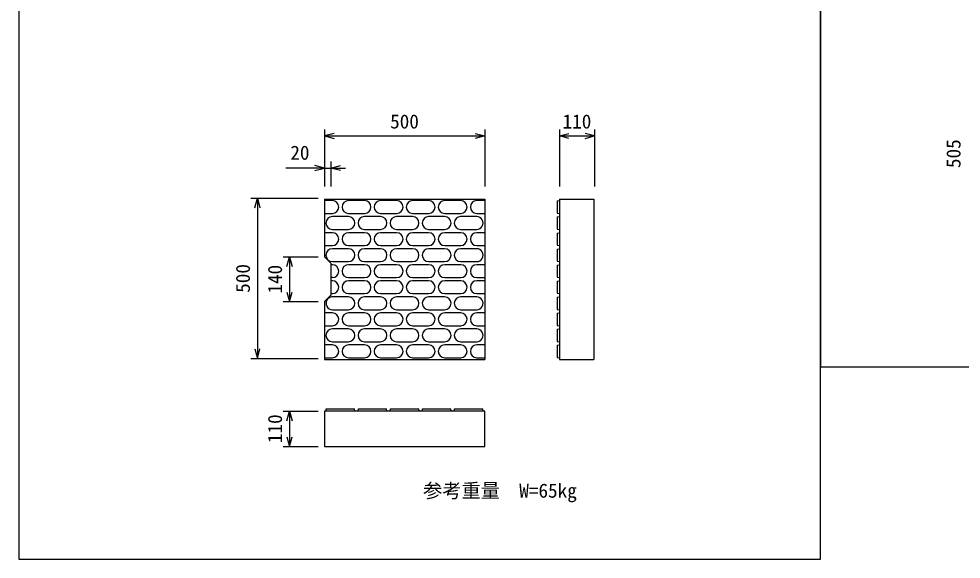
# Model space of a CAD drawing. Units: millimetres, scale not verified. Extents: x -16800 to 16800, y -5940 to 5940.
# Drawn here: x -6384 to -3446, y -249 to 1436 of the extents above; entities that cross this region are included whole.
import ezdxf
from ezdxf.enums import TextEntityAlignment as Align

# ---------------------------------------------------------------- set-up
doc = ezdxf.new("R2010")
doc.units = ezdxf.units.MM
doc.header["$LTSCALE"] = 20
for name, color, linetype, lineweight in [('0-0_DIM', 7, 'Continuous', 25), ('0-2_HATCH', 6, 'Continuous', 25), ('0-5_OUTLINE', 3, 'Continuous', 25), ('0-6_TXT', 7, 'Continuous', 25)]:
    doc.layers.add(name, color=color, linetype=linetype, lineweight=lineweight)
doc.styles.add('ＭＳ ゴシック', font='')
doc.styles.get('ＭＳ ゴシック').set_extended_font_data('MS Gothic')

msp = doc.modelspace()

# ---------------------------------------------------------------- linework, layer by layer
at = {"layer": '0-0_DIM'}
for p, q in [((-5431.55, 1090.6), (-5431.55, 913.47)), ((-4931.55, 1090.6), (-4931.55, 913.47)), ((-4698.73, 1090.6), (-4698.73, 913.47)), ((-4588.73, 1090.6), (-4588.73, 913.47)), ((-5431.55, 1070.6), (-4931.55, 1070.6)), ((-4698.73, 1070.6), (-4588.73, 1070.6)), ((-5431.55, 970.6), (-5552.06, 970.6)), ((-5411.55, 990.6), (-5411.55, 913.47)), ((-5660.55, 876.56), (-5450.55, 876.56)), ((-5640.55, 876.56), (-5640.55, 376.56)), ((-5560.55, 694.06), (-5450.55, 694.06)), ((-5540.55, 694.06), (-5540.55, 554.06)), ((-5560.55, 554.06), (-5450.55, 554.06)), ((-5660.55, 376.56), (-5450.55, 376.56)), ((-5560.55, 213.01), (-5450.55, 213.01)), ((-5540.55, 213.01), (-5540.55, 103.01)), ((-5560.55, 103.01), (-5450.55, 103.01))]:
    msp.add_line(p, q, dxfattribs=at)
for points in [[(-5401.55, 1078.64), (-5431.55, 1070.6), (-5401.55, 1062.56)], [(-4961.55, 1078.64), (-4931.55, 1070.6), (-4961.55, 1062.56)], [(-4668.73, 1062.56), (-4698.73, 1070.6), (-4668.73, 1078.64)], [(-4618.73, 1062.56), (-4588.73, 1070.6), (-4618.73, 1078.64)], [(-5461.55, 962.56), (-5431.55, 970.6), (-5461.55, 978.64)], [(-5431.55, 970.6), (-5411.55, 970.6), (-5366.11, 970.6)], [(-5381.55, 962.56), (-5411.55, 970.6), (-5381.55, 978.64)], [(-5648.58, 846.56), (-5640.55, 876.56), (-5632.51, 846.56)], [(-5548.58, 664.06), (-5540.55, 694.06), (-5532.51, 664.06)], [(-5548.58, 584.06), (-5540.55, 554.06), (-5532.51, 584.06)], [(-5648.58, 406.56), (-5640.55, 376.56), (-5632.51, 406.56)], [(-5548.58, 183.01), (-5540.55, 213.01), (-5532.51, 183.01)], [(-5548.58, 133.01), (-5540.55, 103.01), (-5532.51, 133.01)]]:
    msp.add_lwpolyline(points, dxfattribs=at)
at = {"layer": '0-2_HATCH'}
for p, q in [((-5406.55, 869.06), (-5431.55, 869.06)), ((-5306.36, 869.06), (-5356.36, 869.06)), ((-5206.36, 869.06), (-5256.36, 869.06)), ((-5106.36, 869.06), (-5156.36, 869.06)), ((-5006.36, 869.06), (-5056.36, 869.06)), ((-4931.55, 869.06), (-4956.36, 869.06)), ((-4705.23, 868.06), (-4698.73, 869.06)), ((-4705.23, 868.06), (-4705.23, 830.06)), ((-5431.55, 829.06), (-5406.55, 829.06)), ((-5356.36, 829.06), (-5306.36, 829.06)), ((-5256.36, 829.06), (-5206.36, 829.06)), ((-5156.36, 829.06), (-5106.36, 829.06)), ((-5056.36, 829.06), (-5006.36, 829.06)), ((-4956.36, 829.06), (-4931.55, 829.06)), ((-4705.23, 830.06), (-4698.73, 829.06)), ((-5356.55, 819.06), (-5406.55, 819.06)), ((-5256.55, 819.06), (-5306.55, 819.06)), ((-5156.55, 819.06), (-5206.55, 819.06)), ((-5056.55, 819.06), (-5106.55, 819.06)), ((-4956.55, 819.06), (-5006.55, 819.06)), ((-4705.23, 818.06), (-4698.73, 819.06)), ((-4705.23, 818.06), (-4705.23, 780.06)), ((-5406.55, 769.06), (-5431.55, 769.06)), ((-5406.55, 779.06), (-5356.55, 779.06)), ((-5306.36, 769.06), (-5356.36, 769.06)), ((-5306.55, 779.06), (-5256.55, 779.06)), ((-5206.36, 769.06), (-5256.36, 769.06)), ((-5206.55, 779.06), (-5156.55, 779.06)), ((-5106.36, 769.06), (-5156.36, 769.06)), ((-5106.55, 779.06), (-5056.55, 779.06)), ((-5006.36, 769.06), (-5056.36, 769.06)), ((-5006.55, 779.06), (-4956.55, 779.06)), ((-4931.55, 769.06), (-4956.36, 769.06)), ((-4705.23, 780.06), (-4698.73, 779.06)), ((-4705.23, 768.06), (-4698.73, 769.06)), ((-4705.23, 768.06), (-4705.23, 730.06)), ((-5431.55, 729.06), (-5406.55, 729.06)), ((-5356.55, 719.06), (-5406.55, 719.06)), ((-5356.36, 729.06), (-5306.36, 729.06)), ((-5256.55, 719.06), (-5306.55, 719.06)), ((-5256.36, 729.06), (-5206.36, 729.06)), ((-5156.55, 719.06), (-5206.55, 719.06)), ((-5156.36, 729.06), (-5106.36, 729.06)), ((-5056.55, 719.06), (-5106.55, 719.06)), ((-5056.36, 729.06), (-5006.36, 729.06)), ((-4956.55, 719.06), (-5006.55, 719.06)), ((-4956.36, 729.06), (-4931.55, 729.06)), ((-4705.23, 730.06), (-4698.73, 729.06)), ((-4705.23, 718.06), (-4698.73, 719.06)), ((-4705.23, 718.06), (-4705.23, 680.06)), ((-5406.55, 679.06), (-5356.55, 679.06)), ((-5306.55, 679.06), (-5256.55, 679.06)), ((-5206.55, 679.06), (-5156.55, 679.06)), ((-5106.55, 679.06), (-5056.55, 679.06)), ((-5006.55, 679.06), (-4956.55, 679.06)), ((-4705.23, 680.06), (-4698.73, 679.06)), ((-5406.55, 669.06), (-5411.55, 669.06)), ((-5306.36, 669.06), (-5356.36, 669.06)), ((-5206.36, 669.06), (-5256.36, 669.06)), ((-5106.36, 669.06), (-5156.36, 669.06)), ((-5006.36, 669.06), (-5056.36, 669.06)), ((-4931.55, 669.06), (-4956.36, 669.06)), ((-4705.23, 668.06), (-4698.73, 669.06)), ((-4705.23, 668.06), (-4705.23, 630.06)), ((-5406.55, 629.06), (-5411.55, 629.06)), ((-5406.55, 619.06), (-5411.55, 619.06)), ((-5356.36, 629.06), (-5306.36, 629.06)), ((-5306.36, 619.06), (-5356.36, 619.06)), ((-5256.36, 629.06), (-5206.36, 629.06)), ((-5206.36, 619.06), (-5256.36, 619.06)), ((-5156.36, 629.06), (-5106.36, 629.06)), ((-5106.36, 619.06), (-5156.36, 619.06)), ((-5056.36, 629.06), (-5006.36, 629.06)), ((-5006.36, 619.06), (-5056.36, 619.06)), ((-4956.36, 629.06), (-4931.55, 629.06)), ((-4931.55, 619.06), (-4956.36, 619.06)), ((-4705.23, 630.06), (-4698.73, 629.06)), ((-4705.23, 618.06), (-4698.73, 619.06)), ((-4705.23, 618.06), (-4705.23, 580.06)), ((-5411.55, 579.06), (-5406.55, 579.06)), ((-5356.55, 569.06), (-5406.55, 569.06)), ((-5356.36, 579.06), (-5306.36, 579.06)), ((-5256.55, 569.06), (-5306.55, 569.06)), ((-5256.36, 579.06), (-5206.36, 579.06)), ((-5156.55, 569.06), (-5206.55, 569.06)), ((-5156.36, 579.06), (-5106.36, 579.06)), ((-5056.55, 569.06), (-5106.55, 569.06)), ((-5056.36, 579.06), (-5006.36, 579.06)), ((-4956.55, 569.06), (-5006.55, 569.06)), ((-4956.36, 579.06), (-4931.55, 579.06)), ((-4705.23, 580.06), (-4698.73, 579.06)), ((-4705.23, 568.06), (-4698.73, 569.06)), ((-4705.23, 568.06), (-4705.23, 530.06)), ((-5406.55, 529.06), (-5356.55, 529.06)), ((-5306.55, 529.06), (-5256.55, 529.06)), ((-5206.55, 529.06), (-5156.55, 529.06)), ((-5106.55, 529.06), (-5056.55, 529.06)), ((-5006.55, 529.06), (-4956.55, 529.06)), ((-4705.23, 530.06), (-4698.73, 529.06)), ((-5406.55, 519.06), (-5431.55, 519.06)), ((-5306.36, 519.06), (-5356.36, 519.06)), ((-5206.36, 519.06), (-5256.36, 519.06)), ((-5106.36, 519.06), (-5156.36, 519.06)), ((-5006.36, 519.06), (-5056.36, 519.06)), ((-4931.55, 519.06), (-4956.36, 519.06)), ((-4705.23, 518.06), (-4698.73, 519.06)), ((-4705.23, 518.06), (-4705.23, 480.06)), ((-5431.55, 479.06), (-5406.55, 479.06)), ((-5356.36, 479.06), (-5306.36, 479.06)), ((-5256.36, 479.06), (-5206.36, 479.06)), ((-5156.36, 479.06), (-5106.36, 479.06)), ((-5056.36, 479.06), (-5006.36, 479.06)), ((-4956.36, 479.06), (-4931.55, 479.06)), ((-4705.23, 480.06), (-4698.73, 479.06)), ((-5356.55, 469.06), (-5406.55, 469.06)), ((-5256.55, 469.06), (-5306.55, 469.06)), ((-5156.55, 469.06), (-5206.55, 469.06)), ((-5056.55, 469.06), (-5106.55, 469.06)), ((-4956.55, 469.06), (-5006.55, 469.06)), ((-4705.23, 468.06), (-4698.73, 469.06)), ((-4705.23, 468.06), (-4705.23, 430.06)), ((-5406.55, 419.06), (-5431.55, 419.06)), ((-5406.55, 429.06), (-5356.55, 429.06)), ((-5306.36, 419.06), (-5356.36, 419.06)), ((-5306.55, 429.06), (-5256.55, 429.06)), ((-5206.36, 419.06), (-5256.36, 419.06)), ((-5206.55, 429.06), (-5156.55, 429.06)), ((-5106.36, 419.06), (-5156.36, 419.06)), ((-5106.55, 429.06), (-5056.55, 429.06)), ((-5006.36, 419.06), (-5056.36, 419.06)), ((-5006.55, 429.06), (-4956.55, 429.06)), ((-4931.55, 419.06), (-4956.36, 419.06)), ((-4705.23, 430.06), (-4698.73, 429.06)), ((-4705.23, 418.06), (-4698.73, 419.06)), ((-4705.23, 418.06), (-4705.23, 380.06)), ((-5431.55, 379.06), (-5406.55, 379.06)), ((-5356.36, 379.06), (-5306.36, 379.06)), ((-5256.36, 379.06), (-5206.36, 379.06)), ((-5156.36, 379.06), (-5106.36, 379.06)), ((-5056.36, 379.06), (-5006.36, 379.06)), ((-4956.36, 379.06), (-4931.55, 379.06)), ((-4705.23, 380.06), (-4698.73, 379.06)), ((-5426.52, 213.01), (-5425.52, 219.51)), ((-5425.52, 219.51), (-5337.53, 219.51)), ((-5336.53, 213.01), (-5337.53, 219.51)), ((-5326.34, 213.01), (-5325.34, 219.51)), ((-5325.34, 219.51), (-5237.34, 219.51)), ((-5236.35, 213.01), (-5237.35, 219.51)), ((-5226.34, 213.01), (-5225.34, 219.51)), ((-5225.34, 219.51), (-5137.34, 219.51)), ((-5136.35, 213.01), (-5137.35, 219.51)), ((-5126.34, 213.01), (-5125.34, 219.51)), ((-5125.34, 219.51), (-5037.34, 219.51)), ((-5036.35, 213.01), (-5037.35, 219.51)), ((-5026.34, 213.01), (-5025.34, 219.51)), ((-5025.34, 219.51), (-4937.34, 219.51)), ((-4936.35, 213.01), (-4937.35, 219.51))]:
    msp.add_line(p, q, dxfattribs=at)
for centre, start, end in [((-5406.55, 849.06), 270, 90), ((-5356.36, 849.06), 90, 270), ((-5306.36, 849.06), 270, 90), ((-5256.36, 849.06), 90, 270), ((-5206.36, 849.06), 270, 90), ((-5156.36, 849.06), 90, 270), ((-5106.36, 849.06), 270, 90), ((-5056.36, 849.06), 90, 270), ((-5006.36, 849.06), 270, 90), ((-4956.36, 849.06), 90, 270), ((-5406.55, 799.06), 90, 270), ((-5356.55, 799.06), 270, 90), ((-5306.55, 799.06), 90, 270), ((-5256.55, 799.06), 270, 90), ((-5206.55, 799.06), 90, 270), ((-5156.55, 799.06), 270, 90), ((-5106.55, 799.06), 90, 270), ((-5056.55, 799.06), 270, 90), ((-5006.55, 799.06), 90, 270), ((-4956.55, 799.06), 270, 90.00105), ((-5406.55, 749.06), 270, 90), ((-5356.36, 749.06), 90, 270), ((-5306.36, 749.06), 270, 90), ((-5256.36, 749.06), 90, 270), ((-5206.36, 749.06), 270, 90), ((-5156.36, 749.06), 90, 270), ((-5106.36, 749.06), 270, 90), ((-5056.36, 749.06), 90, 270), ((-5006.36, 749.06), 270, 90), ((-4956.36, 749.06), 90, 270), ((-5406.55, 699.06), 90, 270), ((-5356.55, 699.06), 270, 90), ((-5306.55, 699.06), 90, 270), ((-5256.55, 699.06), 270, 90), ((-5206.55, 699.06), 90, 270), ((-5156.55, 699.06), 270, 90), ((-5106.55, 699.06), 90, 270), ((-5056.55, 699.06), 270, 90), ((-5006.55, 699.06), 90, 270), ((-4956.55, 699.06), 270, 90.00105), ((-5406.55, 649.06), 270, 90), ((-5356.36, 649.06), 90, 270), ((-5306.36, 649.06), 270, 90), ((-5256.36, 649.06), 90, 270), ((-5206.36, 649.06), 270, 90), ((-5156.36, 649.06), 90, 270), ((-5106.36, 649.06), 270, 90), ((-5056.36, 649.06), 90, 270), ((-5006.36, 649.06), 270, 90), ((-4956.36, 649.06), 90, 270), ((-5406.55, 599.06), 270, 90), ((-5356.36, 599.06), 90, 270), ((-5306.36, 599.06), 270, 90), ((-5256.36, 599.06), 90, 270), ((-5206.36, 599.06), 270, 90), ((-5156.36, 599.06), 90, 270), ((-5106.36, 599.06), 270, 90), ((-5056.36, 599.06), 90, 270), ((-5006.36, 599.06), 270, 90), ((-4956.36, 599.06), 90, 270), ((-5406.55, 549.06), 83.8206, 270), ((-5356.55, 549.06), 270, 90), ((-5306.55, 549.06), 90, 270), ((-5256.55, 549.06), 270, 90), ((-5206.55, 549.06), 90, 270), ((-5156.55, 549.06), 270, 90), ((-5106.55, 549.06), 90, 270), ((-5056.55, 549.06), 270, 90), ((-5006.55, 549.06), 90, 270), ((-4956.55, 549.06), 270, 90.00105), ((-5406.55, 499.06), 270, 90), ((-5356.36, 499.06), 90, 270), ((-5306.36, 499.06), 270, 90), ((-5256.36, 499.06), 90, 270), ((-5206.36, 499.06), 270, 90), ((-5156.36, 499.06), 90, 270), ((-5106.36, 499.06), 270, 90), ((-5056.36, 499.06), 90, 270), ((-5006.36, 499.06), 270, 90), ((-4956.36, 499.06), 90, 270), ((-5406.55, 449.06), 90, 270), ((-5356.55, 449.06), 270, 90), ((-5306.55, 449.06), 90, 270), ((-5256.55, 449.06), 270, 90), ((-5206.55, 449.06), 90, 270), ((-5156.55, 449.06), 270, 90), ((-5106.55, 449.06), 90, 270), ((-5056.55, 449.06), 270, 90), ((-5006.55, 449.06), 90, 270), ((-4956.55, 449.06), 270, 90.00105), ((-5406.55, 399.06), 270, 90), ((-5356.36, 399.06), 90, 270), ((-5306.36, 399.06), 270, 90), ((-5256.36, 399.06), 90, 270), ((-5206.36, 399.06), 270, 90), ((-5156.36, 399.06), 90, 270), ((-5106.36, 399.06), 270, 90), ((-5056.36, 399.06), 90, 270), ((-5006.36, 399.06), 270, 90), ((-4956.36, 399.06), 90, 270)]:
    msp.add_arc(centre, 20, start, end, dxfattribs=at)
at = {"layer": '0-5_OUTLINE'}
for p, q in [((-5431.55, 874.06), (-4931.55, 874.06)), ((-4931.55, 874.06), (-4931.55, 374.06)), ((-4698.73, 874.06), (-4590.73, 874.06)), ((-4698.73, 874.06), (-4698.73, 374.06)), ((-4590.73, 874.06), (-4590.73, 374.06)), ((-5411.55, 674.06), (-5411.55, 574.06)), ((-5411.55, 574.06), (-5431.55, 554.06)), ((-5431.55, 554.06), (-5431.55, 374.06)), ((-5431.55, 374.06), (-4931.55, 374.06)), ((-4698.73, 374.06), (-4590.73, 374.06))]:
    msp.add_line(p, q, dxfattribs=at)
msp.add_lwpolyline([(-5431.55, 874.06), (-5431.55, 694.06), (-5411.55, 674.06)], dxfattribs=at)
msp.add_lwpolyline([(-5431.55, 103.01), (-4931.55, 103.01), (-4931.55, 213.01), (-5431.55, 213.01)], close=True, dxfattribs=at)
at = {"layer": '0-6_TXT'}
for points in [[(-6384.47, -248.66), (-3884.47, -248.66), (-3884.47, 3251.34), (-6384.47, 3251.34)], [(-3884.47, 351.34), (-1384.47, 351.34), (-1384.47, 3251.34), (-3884.47, 3251.34)]]:
    msp.add_lwpolyline(points, close=True, dxfattribs=at)

# ---------------------------------------------------------------- texts
at = {"layer": '0-0_DIM', "style": 'ＭＳ ゴシック'}
for s, p in [('500', (-5226.55, 1080.6)), ('110', (-4688.73, 1080.6)), ('20', (-5537.81, 983.29)), ('参考重量\u3000W=65kg', (-5123.81, -70.25))]:
    msp.add_text(s, height=43.99, dxfattribs=at).set_placement(p, align=Align.BOTTOM_LEFT)
for s, p in [('505', (-3434.38, 970.53)), ('500', (-5650.55, 581.56)), ('140', (-5550.55, 579.06)), ('110', (-5550.55, 113.01))]:
    msp.add_text(s, height=43.99, rotation=90, dxfattribs=at).set_placement(p, align=Align.BOTTOM_LEFT)

doc.saveas('drawing.dxf')
